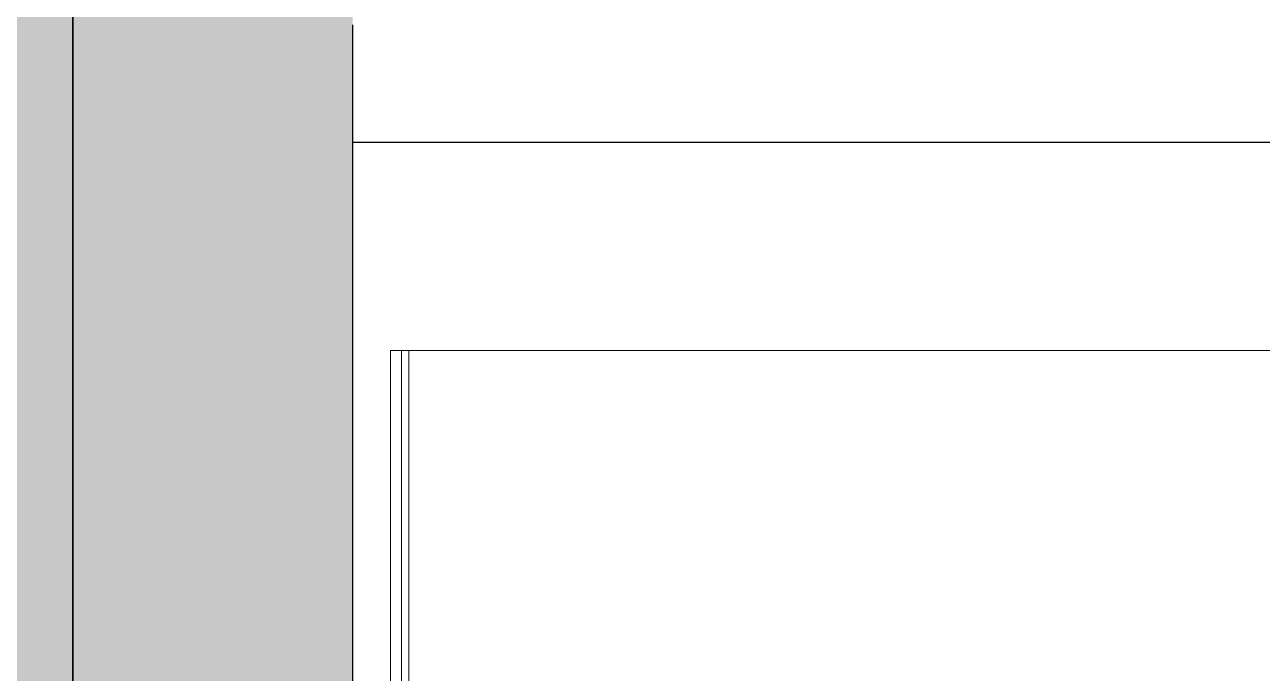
# Model space of a CAD drawing. Header units: inches. Extents: x 153221 to 157601, y -20468 to 0.
# Drawn here: x 154279.6 to 154330.4, y -20298.6 to -20271.9 of the extents above; entities that cross this region are included whole.
import ezdxf

# ---------------------------------------------------------------- set-up
doc = ezdxf.new("R2010")
doc.units = ezdxf.units.IN
doc.header["$MEASUREMENT"] = 0
for name, color, linetype, lineweight in [('DOOR-WIN RA', 3, 'Continuous', 20), ('ELE1 RA', 1, 'Continuous', 30), ('HATCH RA', 8, 'Continuous', 5)]:
    doc.layers.add(name, color=color, linetype=linetype, lineweight=lineweight)

# ---------------------------------------------------------------- blocks, each defined once
blk = doc.blocks.new('TDG')
at = {"layer": 'HATCH RA', "transparency": 33554687}
h = blk.add_hatch(dxfattribs=at)
h.set_pattern_fill('AR-B816', color=256, scale=0.25)
h.paths.add_polyline_path([(158896.811, -15857.019), (158896.811, -15851.96), (158896.811, -15745.019), (158896.811, -15739.96), (158896.811, -15632.36), (158884.811, -15632.36), (158884.811, -15650.96), (158884.811, -15652.96), (158884.811, -15708.148), (158884.811, -15710.96), (158884.811, -15739.96), (158884.811, -15762.96), (158884.811, -15764.96), (158884.811, -15820.148), (158884.811, -15822.96), (158884.811, -15851.96), (158884.811, -15874.96), (158884.811, -15876.96), (158884.811, -15932.148), (158884.811, -15934.96), (158884.811, -15963.96), (158884.811, -15969.31), (158884.811, -16075.96), (158884.811, -16081.96), (158896.811, -16081.96), (158896.811, -16075.96), (158896.811, -15969.019), (158896.811, -15963.96)])
h.paths.add_polyline_path([(158884.805, -15934.96), (158884.805, -15932.148), (158884.805, -15876.96), (158884.805, -15874.96), (158884.805, -15851.96), (158884.805, -15822.96), (158884.805, -15820.148), (158884.805, -15764.96), (158884.805, -15762.96), (158884.805, -15739.96), (158884.805, -15710.96), (158884.805, -15708.148), (158884.805, -15652.96), (158884.805, -15650.96), (158884.805, -15632.36), (158879.75, -15632.36), (158879.75, -16081.96), (158880.666, -16081.96), (158884.805, -16081.96), (158884.805, -16075.96), (158884.805, -15969.31), (158884.805, -15963.96)])
h.paths.add_polyline_path([(158879.75, -15934.96), (158835.636, -15934.96), (158833.06, -15934.96), (158812.048, -15934.96), (158812.048, -15969.31), (158822.891, -15969.31), (158833.06, -15969.31), (158835.636, -15969.31), (158873.782, -15969.31), (158879.75, -15969.31)])
h.paths.add_polyline_path([(158879.75, -15822.96), (158835.636, -15822.96), (158833.06, -15822.96), (158812.048, -15822.96), (158812.048, -15874.96), (158833.06, -15874.96), (158835.636, -15874.96), (158879.75, -15874.96)])
h.paths.add_polyline_path([(158879.75, -15710.96), (158835.636, -15710.96), (158833.06, -15710.96), (158812.048, -15710.96), (158812.048, -15762.96), (158833.06, -15762.96), (158835.636, -15762.96), (158879.75, -15762.96)])
h.paths.add_polyline_path([(158879.75, -15632.36), (158812.048, -15632.36), (158812.048, -15650.96), (158833.06, -15650.96), (158835.636, -15650.96), (158879.75, -15650.96)])
at = {"layer": 'DOOR-WIN RA'}
for p, q in [((158898.432, -15992.603), (158898.432, -15977.947)), ((158898.912, -15977.947), (158898.432, -15977.947)), ((158898.912, -15977.947), (158899.223, -15977.947)), ((158898.912, -15977.947), (158898.912, -15992.603)), ((158971.513, -15977.947), (158899.223, -15977.947)), ((158899.223, -15977.947), (158899.223, -15992.603))]:
    blk.add_line(p, q, dxfattribs=at)
at = {"layer": 'ELE1 RA'}
for p, q in [((158884.805, -15963.96), (158884.805, -15934.96)), ((158884.811, -15963.96), (158884.811, -15934.96)), ((158884.811, -15963.96), (158884.805, -15963.96)), ((158884.805, -15969.31), (158884.805, -15963.96)), ((158884.811, -15969.31), (158884.811, -15963.96)), ((158896.811, -15969.019), (158896.811, -15963.96)), ((158980.743, -15969.019), (158896.811, -15969.019)), ((158896.811, -16075.96), (158896.811, -15969.019)), ((158884.805, -15969.31), (158884.811, -15969.31)), ((158884.805, -16075.96), (158884.805, -15969.31)), ((158884.811, -16075.96), (158884.811, -15969.31))]:
    blk.add_line(p, q, dxfattribs=at)

msp = doc.modelspace()

# ---------------------------------------------------------------- block references
at = {"layer": 'HATCH RA', "xscale": 0.9568106312292479, "yscale": 0.9568106312292479, "zscale": 0.9568106312292479}
msp.add_blockref('TDG', (2258.922, -4997.452), dxfattribs=at)

doc.saveas('drawing.dxf')
